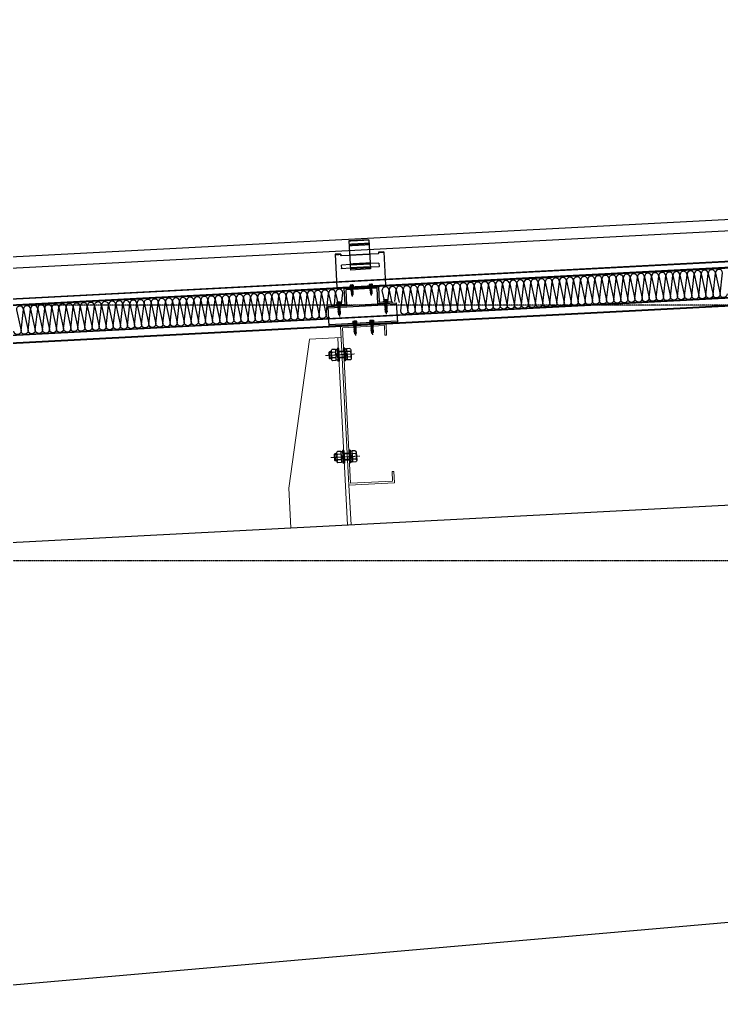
# Model space of a CAD drawing. Extents: x -599358 to 2865263, y -1062760 to 486533.
# Drawn here: x 1869241 to 1870475, y -661910 to -660158 of the extents above; entities that cross this region are included whole.
import ezdxf

# ---------------------------------------------------------------- set-up
doc = ezdxf.new("R2010")
doc.units = 0
for name, pattern in [('__DASH', [0.35, 0.25, -0.1]), ('CENTER', [2, 1.25, -0.25, 0.25, -0.25]), ('CENTER2', [28.575, 19.05, -3.175, 3.175, -3.175]), ('CONTINUOUS0', [0]), ('CONTINUOUS1', [0]), ('DASH', [0.35, 0.25, -0.1]), ('DOTE', [2.42, 2, -0.2, 0.02, -0.2])]:
    doc.linetypes.add(name, pattern=pattern)
for name, color, linetype in [('003_THICK', 7, 'CONTINUOUS1'), ('004_THIN', 6, 'CONTINUOUS0'), ('A-AXIS-DOTE', 14, 'DOTE'), ('A-AXIS-DP', 126, 'Continuous'), ('A-LIN-V', 9, 'Continuous'), ('BWM', 8, 'Continuous'), ('PJ', 151, 'Continuous'), ('SEAMLOK75 - SHEET', 6, 'Continuous'), ('ZX', 1, 'CENTER2')]:
    doc.layers.add(name, color=color, linetype=linetype)
for name, color, linetype, lineweight in [('C18', 4, 'CENTER', 13), ('S-dim', 81, 'Continuous', 0), ('粗', 7, 'Continuous', 50), ('紧固件', 4, 'Continuous', 13)]:
    doc.layers.add(name, color=color, linetype=linetype, lineweight=lineweight)

# ---------------------------------------------------------------- blocks, each defined once
blk = doc.blocks.new('w432424324')
at = {"layer": 'A-LIN-V', "color": 2}
for p, q in [((-768354.7, 584057.5), (-759779.7, 584507.5)), ((-768354.7, 583257.5), (-759779.7, 584007.5))]:
    blk.add_line(p, q, dxfattribs=at)
blk = doc.blocks.new('34t65')
at = {"color": 2, "ltscale": 50}
for p, q in [((1430037, 238183.4), (1430157, 238183.4)), ((1430037, 238148.4), (1430037, 238183.4)), ((1430157, 238183.4), (1430157, 238148.4)), ((1430037, 238180.9), (1430157, 238180.9)), ((1430157, 238150.9), (1430037, 238150.9)), ((1430157, 238148.4), (1430037, 238148.4))]:
    blk.add_line(p, q, dxfattribs=at)
blk = doc.blocks.new('*U1726')
at = {"layer": 'PJ'}
for p, q in [((-4.4, 0.5), (-4.4, 0)), ((4.4, 0), (-4.4, 0)), ((-4.1, 0.8), (-3.1, 1)), ((4.1, 0.8), (-4.1, 0.8)), ((-3.1, 3.9), (-3.1, 1)), ((3.1, 1), (-3.1, 1)), ((2.3, 4.2), (-2.3, 4.2)), ((-2, 0.8), (-1.5, 1)), ((-1.5, 3.9), (-1.5, 1)), ((-1.5, 0), (-1.5, -1.6)), ((1.5, 3.9), (1.5, 1)), ((2.2, 0.8), (1.5, 1)), ((1.5, 0), (1.5, -1.1)), ((3.1, 3.9), (3.1, 1)), ((4.1, 0.8), (3.1, 1)), ((4.4, 0.5), (4.4, 0)), ((-2.1, -1.9), (2.1, -1.4)), ((-2.1, -1.9), (-1.5, -1.6)), ((-2.1, -1.9), (-1.5, -2.2)), ((-2.1, -3.3), (2.1, -2.8)), ((-2.1, -3.3), (-1.5, -3)), ((-2.1, -3.3), (-1.5, -3.6)), ((-2.1, -4.7), (2.1, -4.2)), ((-2.1, -4.7), (-1.5, -4.4)), ((-2.1, -4.7), (-1.5, -5)), ((-2.1, -6.1), (2.1, -5.6)), ((-2.1, -6.1), (-1.5, -5.8)), ((-2.1, -6.1), (-1.5, -6.4)), ((-2.1, -7.5), (2.1, -7)), ((-2.1, -7.5), (-1.5, -7.2)), ((-2.1, -7.5), (-1.5, -7.8)), ((-2.1, -8.9), (2.1, -8.4)), ((-2.1, -8.9), (-1.5, -8.6)), ((-2.1, -8.9), (-1.5, -9.2)), ((-2.1, -10.3), (2.1, -9.8)), ((-2.1, -10.3), (-1.5, -10)), ((-2.1, -10.3), (-1.5, -10.6)), ((-2.1, -11.7), (2.1, -11.2)), ((-2.1, -11.7), (-1.5, -11.4)), ((-2.1, -11.7), (-1.5, -12)), ((-2.1, -13.1), (-1.5, -12.8)), ((-2.1, -13.1), (-1.1, -13)), ((-2.1, -13.1), (-1.5, -13.4)), ((-1.5, -1.6), (1.5, -1.1)), ((-1.5, -2.2), (1.5, -1.7)), ((-1.5, -2.2), (-1.5, -3)), ((-1.5, -3), (1.5, -2.5)), ((-1.5, -3.6), (1.5, -3.1)), ((-1.5, -3.6), (-1.5, -4.4)), ((-1.5, -4.4), (1.5, -3.9)), ((-1.5, -5), (1.5, -4.5)), ((-1.5, -5), (-1.5, -5.8)), ((-1.5, -5.8), (1.5, -5.3)), ((-1.5, -6.4), (1.5, -5.9)), ((-1.5, -6.4), (-1.5, -7.2)), ((-1.5, -7.2), (1.5, -6.7)), ((-1.5, -7.8), (1.5, -7.3)), ((-1.5, -7.8), (-1.5, -8.6)), ((-1.5, -8.6), (1.5, -8.1)), ((-1.5, -9.2), (1.5, -8.7)), ((-1.5, -9.2), (-1.5, -10)), ((-1.5, -10), (1.5, -9.5)), ((-1.5, -10.6), (1.5, -10.1)), ((-1.5, -10.6), (-1.5, -11.4)), ((-1.5, -11.4), (1.5, -10.9)), ((-1.5, -12), (1.5, -11.5)), ((-1.5, -12), (-1.5, -12.8)), ((-1.5, -12.8), (-1, -12.7)), ((-1.5, -13.4), (-1.5, -17.2)), ((-1.5, -13.4), (-1.3, -13.4)), ((0.6, -12.4), (1.5, -12.3)), ((0.7, -12.8), (2.1, -12.6)), ((0.7, -13), (1.5, -12.9)), ((0.7, -13.8), (1.5, -13.7)), ((0.7, -14.2), (2.1, -14)), ((0.7, -14.4), (1.5, -14.3)), ((1.5, -0.3), (1.5, -1.1)), ((2.1, -1.4), (1.5, -1.1)), ((2.1, -1.4), (1.5, -1.7)), ((1.5, -1.7), (1.5, -2.5)), ((2.1, -2.8), (1.5, -2.5)), ((2.1, -2.8), (1.5, -3.1)), ((1.5, -3.1), (1.5, -3.9)), ((2.1, -4.2), (1.5, -3.9)), ((2.1, -4.2), (1.5, -4.5)), ((1.5, -4.5), (1.5, -5.3)), ((2.1, -5.6), (1.5, -5.3)), ((2.1, -5.6), (1.5, -5.9)), ((1.5, -5.9), (1.5, -6.7)), ((2.1, -7), (1.5, -6.7)), ((2.1, -7), (1.5, -7.3)), ((1.5, -7.3), (1.5, -8.1)), ((2.1, -8.4), (1.5, -8.1)), ((2.1, -8.4), (1.5, -8.7)), ((1.5, -8.7), (1.5, -9.5)), ((2.1, -9.8), (1.5, -9.5)), ((2.1, -9.8), (1.5, -10.1)), ((1.5, -10.1), (1.5, -10.9)), ((2.1, -11.2), (1.5, -10.9)), ((2.1, -11.2), (1.5, -11.5)), ((1.5, -11.5), (1.5, -12.3)), ((2.1, -12.6), (1.5, -12.3)), ((2.1, -12.6), (1.5, -12.9)), ((1.5, -12.9), (1.5, -13.7)), ((2.1, -14), (1.5, -13.7)), ((2.1, -14), (1.5, -14.3)), ((1.5, -14.3), (1.5, -17.2)), ((0, -18.6), (-1.5, -17.2)), ((0, -18.6), (1.5, -17.2))]:
    blk.add_line(p, q, dxfattribs=at)
blk.add_lwpolyline([(0, -18.6), (0.7, -14.4), (0.7, -12.7, 0.417657), (0.4, -12.4, 0.097062), (-1, -12.7), (-1.5, -13.8)], format="xyb", dxfattribs=at)
for centre, radius, start, end in [((-4.1, 0.5), 0.3, 90, 180), ((-2.3, 3.3), 0.951, 35.4009, 144.5991), ((0, 1), 3.2, 61.0594, 118.9406), ((2.3, 3.3), 0.951, 35.4009, 144.5991), ((4.1, 0.5), 0.3, 0, 90)]:
    blk.add_arc(centre, radius, start, end, dxfattribs=at)
at = {"layer": 'ZX', "ltscale": 0.2}
blk.add_line((0, 4.9), (0, -21), dxfattribs=at)
blk = doc.blocks.new('A$C2F3B4A73')
at = {"layer": '粗', "lineweight": -2}
for p, q in [((25.2, 101.1), (60.4, 101.1)), ((25.2, 101.1), (25.2, 49.6)), ((60.4, 101.1), (60.4, 49.6)), ((0, 78.7), (9.6, 78.7)), ((0, 78.7), (0, 19.8)), ((9.6, 78.7), (9.6, 76.3)), ((10.4, 75.5), (25.2, 75.5)), ((60.4, 75.5), (75.2, 75.5)), ((76, 78.7), (85.6, 78.7)), ((76, 78.7), (76, 76.3)), ((85.6, 78.7), (85.6, 19.8)), ((9.6, 58.4), (9.6, 53.6)), ((10.4, 59.2), (25.2, 59.2)), ((10.4, 52.8), (25.2, 52.8)), ((25.2, 58.4), (60.4, 58.4)), ((25.2, 53.6), (60.4, 53.6)), ((60.4, 59.2), (75.2, 59.2)), ((60.4, 52.8), (75.2, 52.8)), ((76, 58.4), (76, 53.6)), ((25.2, 49.6), (60.4, 49.6)), ((0, 19.8), (85.6, 19.8)), ((0, 18.8), (0, 19.8)), ((0, 18.8), (85.6, 18.8)), ((14.4, 19.8), (14.4, 18.8)), ((71.2, 19.8), (71.2, 18.8)), ((85.6, 19.8), (85.6, 18.8))]:
    blk.add_line(p, q, dxfattribs=at)
at = {"layer": '粗', "linetype": 'DASH', "lineweight": -2}
for p, q in [((25.2, 100.6), (60.4, 100.6)), ((25.2, 94.7), (60.4, 94.7)), ((25.2, 92.3), (60.4, 92.3)), ((0, 77.7), (9.6, 77.7)), ((25.2, 75.5), (60.4, 75.5)), ((76, 77.7), (85.6, 77.7)), ((25.2, 60), (60.4, 60)), ((25.2, 59.2), (60.4, 59.2)), ((25.2, 52.8), (60.4, 52.8)), ((25.2, 52), (60.4, 52)), ((16, 19.8), (16, 18.8)), ((21.6, 19.8), (21.6, 18.8)), ((29.6, 19.8), (29.6, 18.8)), ((35.2, 19.8), (35.2, 18.8)), ((50.4, 19.8), (50.4, 18.8)), ((56, 19.8), (56, 18.8)), ((64, 19.8), (64, 18.8)), ((69.6, 19.8), (69.6, 18.8))]:
    blk.add_line(p, q, dxfattribs=at)
at = {"layer": '粗', "lineweight": -2}
for centre, start, end in [((10.4, 76.3), 180, 270), ((75.2, 76.3), 270, 0), ((10.4, 58.4), 90, 180), ((10.4, 53.6), 180, 270), ((75.2, 58.4), 0, 90), ((75.2, 53.6), 270, 0)]:
    blk.add_arc(centre, 0.8, start, end, dxfattribs=at)
at = {"layer": '紧固件', "color": 2, "yscale": 0.8, "zscale": 0.8}
for p, xscale in [((26.1, 19.8), 0.8), ((59.5, 19.8), -0.8)]:
    blk.add_blockref('*U1726', p, dxfattribs=dict(at, xscale=xscale))
blk = doc.blocks.new('A$C51791418')
blk.add_blockref('A$C2F3B4A73', (-42.8, -15.8))
blk = doc.blocks.new('*U1756')
at = {"layer": '003_THICK', "color": 2}
for points in [[(-11, 13.1, 0.611769), (-11, 6.5, 0.611769)], [(-11, 6.5, 0.305859), (-11, -6.5, 0.305859)], [(31.2, 6.5, 0.61177), (31.2, 13.1, 0.61177)], [(31.2, -6.5, 0.305858), (31.2, 6.5, 0.305858)], [(-11, -6.5, 0.611769), (-11, -13.1, 0.611769)], [(31.2, -13.1, 0.61177), (31.2, -6.5, 0.61177)]]:
    blk.add_lwpolyline(points, format="xyb", dxfattribs=at)
for points in [[(-13, 9.8), (-13, -9.8)], [(-11, 13.1), (-3, 13.1)], [(-11, 6.5), (-3, 6.5)], [(-3.6, 8), (-3.6, -8)], [(-3, 13.1), (-3, -13.1)], [(-3, 12.1), (1.1, 12.1)], [(-3, 0), (1.1, 4.1)], [(-3, -4.1), (1.1, 0)], [(1.1, 15), (4.1, 15)], [(1.1, 15), (1.1, -15)], [(4.1, 15), (4.1, -15)], [(4.1, 8), (16.1, 8)], [(16.1, 15), (16.1, -15)], [(16.1, 15), (19.1, 15)], [(19.1, 15), (19.1, -15)], [(19.1, 12.1), (23.2, 12.1)], [(19.1, 0), (23.2, 4.1)], [(23.2, 13.1), (23.2, -13.1)], [(23.2, 13.1), (31.2, 13.1)], [(23.2, 6.5), (31.2, 6.5)], [(33.2, 9.8), (33.2, -9.8)], [(33.2, 8), (37.5, 8)], [(37.5, 8), (37.5, -8)], [(37.5, 8), (39, 6.5)], [(39, 6.5), (39, -6.5)], [(-11, -6.5), (-3, -6.5)], [(-11, -13.1), (-3, -13.1)], [(-3, -12.1), (1.1, -12.1)], [(1.1, -15), (4.1, -15)], [(4.1, -8), (16.1, -8)], [(16.1, -15), (19.1, -15)], [(19.1, -4.1), (23.2, 0)], [(19.1, -12.1), (23.2, -12.1)], [(23.2, -6.5), (31.2, -6.5)], [(23.2, -13.1), (31.2, -13.1)], [(33.2, -8), (37.5, -8)], [(37.5, -8), (39, -6.5)]]:
    blk.add_lwpolyline(points, dxfattribs=at)
at = {"layer": '004_THIN', "color": 2}
for points in [[(-3.6, 6.5), (16.1, 6.5)], [(33.2, 6.5), (39, 6.5)], [(-3.6, -6.5), (16.1, -6.5)], [(33.2, -6.5), (39, -6.5)]]:
    blk.add_lwpolyline(points, dxfattribs=at)
at = {"layer": 'C18', "color": 1, "ltscale": 0.6}
blk.add_lwpolyline([(-21, 0), (47, 0)], dxfattribs=at)
blk = doc.blocks.new('*U1755')
at = {"layer": '003_THICK', "color": 2}
for points in [[(-11, 13.1, 0.611769), (-11, 6.5, 0.611769)], [(-11, 6.5, 0.305859), (-11, -6.5, 0.305859)], [(31.2, 6.5, 0.61177), (31.2, 13.1, 0.61177)], [(31.2, -6.5, 0.305858), (31.2, 6.5, 0.305858)], [(-11, -6.5, 0.611769), (-11, -13.1, 0.611769)], [(31.2, -13.1, 0.61177), (31.2, -6.5, 0.61177)]]:
    blk.add_lwpolyline(points, format="xyb", dxfattribs=at)
for points in [[(-13, 9.8), (-13, -9.8)], [(-11, 13.1), (-3, 13.1)], [(-11, 6.5), (-3, 6.5)], [(-3.6, 8), (-3.6, -8)], [(-3, 13.1), (-3, -13.1)], [(-3, 12.1), (1.1, 12.1)], [(-3, 0), (1.1, 4.1)], [(-3, -4.1), (1.1, 0)], [(1.1, 15), (4.1, 15)], [(1.1, 15), (1.1, -15)], [(4.1, 15), (4.1, -15)], [(4.1, 8), (16.1, 8)], [(16.1, 15), (16.1, -15)], [(16.1, 15), (19.1, 15)], [(19.1, 15), (19.1, -15)], [(19.1, 12.1), (23.2, 12.1)], [(19.1, 0), (23.2, 4.1)], [(23.2, 13.1), (23.2, -13.1)], [(23.2, 13.1), (31.2, 13.1)], [(23.2, 6.5), (31.2, 6.5)], [(33.2, 9.8), (33.2, -9.8)], [(33.2, 8), (37.5, 8)], [(37.5, 8), (37.5, -8)], [(37.5, 8), (39, 6.5)], [(39, 6.5), (39, -6.5)], [(-11, -6.5), (-3, -6.5)], [(-11, -13.1), (-3, -13.1)], [(-3, -12.1), (1.1, -12.1)], [(1.1, -15), (4.1, -15)], [(4.1, -8), (16.1, -8)], [(16.1, -15), (19.1, -15)], [(19.1, -4.1), (23.2, 0)], [(19.1, -12.1), (23.2, -12.1)], [(23.2, -6.5), (31.2, -6.5)], [(23.2, -13.1), (31.2, -13.1)], [(33.2, -8), (37.5, -8)], [(37.5, -8), (39, -6.5)]]:
    blk.add_lwpolyline(points, dxfattribs=at)
at = {"layer": '004_THIN', "color": 2}
for points in [[(-3.6, 6.5), (16.1, 6.5)], [(33.2, 6.5), (39, 6.5)], [(-3.6, -6.5), (16.1, -6.5)], [(33.2, -6.5), (39, -6.5)]]:
    blk.add_lwpolyline(points, dxfattribs=at)
at = {"layer": 'C18', "color": 1, "ltscale": 0.6}
blk.add_lwpolyline([(-21, 0), (47, 0)], dxfattribs=at)
blk = doc.blocks.new('1112')
at = {"color": 2}
blk.add_lwpolyline([(1432456, 238570.9), (1432478.5, 238570.9), (1432478.5, 238598.4), (1432538.5, 238598.4), (1432538.5, 238570.9), (1432561, 238570.9), (1432561, 238568.4), (1432536, 238568.4), (1432536, 238595.9), (1432481, 238595.9), (1432481, 238568.4), (1432456, 238568.4)], close=True, dxfattribs=at)
at = {"layer": 'S-dim', "ltscale": 10}
for p, q in [((1432412.5, 238511.6), (1432362.5, 238252.3)), ((1432412.5, 238512.7), (1432468.5, 238512.7)), ((1432462.5, 238511.6), (1432462.5, 238182.3)), ((1432362.5, 238252.3), (1432362.5, 238182.3)), ((1432468.5, 238252.3), (1432468.5, 238182.3)), ((1432362.5, 238182.3), (1432468.5, 238182.3))]:
    blk.add_line(p, q, dxfattribs=at)
at = {"layer": 'S-dim', "color": 6, "ltscale": 10}
blk.add_lwpolyline([(1432548.5, 238512.3), (1432548.5, 238532.3), (1432468.5, 238532.3), (1432468.5, 238252.3), (1432548.5, 238252.3), (1432548.5, 238272.3), (1432545.5, 238272.3), (1432545.5, 238255.3), (1432471.5, 238255.3), (1432471.5, 238529.3), (1432545.5, 238529.3), (1432545.5, 238512.3)], close=True, dxfattribs=at)
blk.add_blockref('34t65', (2411.5, 385))
at = {"xscale": -0.7500000000000001, "yscale": 0.7500000000000001, "zscale": 0.7500000000000001, "rotation": 359.9999999722328}
for name, p in [('*U1756', (1432474.6, 238482.3)), ('*U1755', (1432474.6, 238302.3))]:
    blk.add_blockref(name, p, dxfattribs=at)
at = {"layer": 'SEAMLOK75 - SHEET', "xscale": -1}
blk.add_blockref('A$C51791418', (1432508.5, 238596.4), dxfattribs=at)
at = {"layer": '紧固件', "xscale": -1.023999999801318, "yscale": 1.023999999801318, "zscale": 1.023999999801318}
for p in [(1432467.3, 238570.9), (1432549.8, 238570.9, 0), (1432493.5, 238535.9), (1432523.5, 238535.9)]:
    blk.add_blockref('*U1726', p, dxfattribs=at)
blk = doc.blocks.new('54Y656')
at = {"color": 1, "ltscale": 50}
for p, q in [((1904812.7, 473027.7), (1896283.3, 472580.1)), ((1904812.7, 473026.2), (1896283.3, 472578.6))]:
    blk.add_line(p, q, dxfattribs=at)
at = {"color": 4, "ltscale": 50}
for p, q in [((1896345.7, 472530.7), (1904812.8, 472975.1, 0)), ((1896345.7, 472529.9), (1904812.8, 472974.3, 0)), ((1896345.7, 472516.5), (1904812.9, 472960.8, 0)), ((1896345.7, 472515.7), (1904812.9, 472960, 0))]:
    blk.add_line(p, q, dxfattribs=at)
at = {"color": 2, "ltscale": 50}
blk.add_line((1896345.7, 472516.8), (1904812.9, 472961.1, 0), dxfattribs=at)
at = {"layer": 'BWM', "elevation": 0}
for points in [[(1898103.2, 472629.2, -1), (1898090.7, 472628.6), (1898095, 472666.3, 1), (1898082.5, 472665.7), (1898090.7, 472628.6, -1), (1898078.3, 472627.9), (1898082.5, 472665.7, 1), (1898070, 472665), (1898078.3, 472627.9, -1), (1898065.8, 472627.2), (1898070, 472665, 1), (1898057.6, 472664.4), (1898065.8, 472627.2, -1), (1898053.3, 472626.6), (1898057.6, 472664.4, 1), (1898045.1, 472663.7), (1898053.3, 472626.6, -1), (1898040.8, 472625.9), (1898045.1, 472663.7, 1), (1898032.6, 472663), (1898040.8, 472625.9, -1), (1898028.3, 472625.3), (1898032.6, 472663, 1), (1898020.1, 472662.4), (1898028.3, 472625.3, -1), (1898015.8, 472624.6), (1898020.1, 472662.4, 1), (1898007.6, 472661.7), (1898015.8, 472624.6, -1), (1898003.4, 472624), (1898007.6, 472661.7, 1), (1897995.2, 472661.1), (1898003.4, 472624, -1), (1897990.9, 472623.3), (1897995.2, 472661.1, 1), (1897982.7, 472660.4), (1897990.9, 472623.3, -1), (1897978.4, 472622.7), (1897982.7, 472660.4, 1), (1897970.2, 472659.8), (1897978.4, 472622.7, -1), (1897965.9, 472622), (1897970.2, 472659.8, 1), (1897957.7, 472659.1), (1897965.9, 472622, -1), (1897953.4, 472621.4), (1897957.7, 472659.1, 1), (1897945.2, 472658.5), (1897953.4, 472621.4, -1), (1897940.9, 472620.7), (1897945.2, 472658.5, 1), (1897932.7, 472657.8), (1897940.9, 472620.7, -1), (1897928.5, 472620), (1897932.7, 472657.8, 1), (1897920.3, 472657.1), (1897928.5, 472620, -1), (1897916, 472619.4), (1897920.3, 472657.1, 1), (1897907.8, 472656.5), (1897916, 472619.4, -1), (1897903.5, 472618.7), (1897907.8, 472656.5, 1), (1897895.3, 472655.8), (1897903.5, 472618.7, -1), (1897891, 472618.1), (1897895.3, 472655.8, 1), (1897882.8, 472655.2), (1897891, 472618.1, -1), (1897878.5, 472617.4), (1897882.8, 472655.2, 1), (1897870.3, 472654.5), (1897878.5, 472617.4, -1), (1897866, 472616.8), (1897870.3, 472654.5, 1), (1897857.8, 472653.9), (1897866, 472616.8, -1), (1897853.6, 472616.1), (1897857.8, 472653.9, 1), (1897845.4, 472653.2), (1897853.6, 472616.1, -1), (1897841.1, 472615.5), (1897845.4, 472653.2, 1), (1897832.9, 472652.6), (1897841.1, 472615.5, -1), (1897828.6, 472614.8), (1897832.9, 472652.6, 1), (1897820.4, 472651.9), (1897828.6, 472614.8, -1), (1897816.1, 472614.1), (1897820.4, 472651.9, 1), (1897807.9, 472651.2), (1897816.1, 472614.1, -1), (1897803.6, 472613.5), (1897807.9, 472651.2, 1), (1897795.4, 472650.6), (1897803.6, 472613.5, -1), (1897791.2, 472612.8), (1897795.4, 472650.6, 1), (1897782.9, 472649.9), (1897791.2, 472612.8, -1), (1897778.7, 472612.2), (1897782.9, 472649.9, 1), (1897770.5, 472649.3), (1897778.7, 472612.2, -1), (1897766.2, 472611.5), (1897770.5, 472649.3, 1), (1897758, 472648.6), (1897766.2, 472611.5, -1), (1897753.7, 472610.9), (1897758, 472648.6, 1), (1897745.5, 472648), (1897753.7, 472610.9, -1), (1897741.2, 472610.2), (1897745.5, 472648, 1), (1897733, 472647.3), (1897741.2, 472610.2, -1), (1897728.7, 472609.6), (1897733, 472647.3, 1), (1897720.5, 472646.7), (1897728.7, 472609.6, -1), (1897716.3, 472608.9), (1897720.5, 472646.7, 1), (1897708, 472646), (1897716.3, 472608.9, -1), (1897703.8, 472608.2), (1897708, 472646, 1), (1897695.6, 472645.4), (1897703.8, 472608.2, -1), (1897691.3, 472607.6), (1897695.6, 472645.4, 1), (1897683.1, 472644.7), (1897691.3, 472607.6, -1), (1897678.8, 472606.9), (1897683.1, 472644.7, 1), (1897670.6, 472644), (1897678.8, 472606.9, -1), (1897666.3, 472606.3), (1897670.6, 472644, 1), (1897658.1, 472643.4), (1897666.3, 472606.3, -1), (1897653.8, 472605.6), (1897658.1, 472643.4, 1), (1897645.6, 472642.7), (1897653.8, 472605.6, -1), (1897641.4, 472605), (1897645.6, 472642.7, 1), (1897633.2, 472642.1), (1897641.4, 472605, -1), (1897628.9, 472604.3), (1897633.2, 472642.1, 1), (1897620.7, 472641.4), (1897628.9, 472604.3, -1), (1897616.4, 472603.7), (1897620.7, 472641.4, 1), (1897608.2, 472640.8), (1897616.4, 472603.7, -1), (1897603.9, 472603), (1897608.2, 472640.8, 1), (1897595.7, 472640.1), (1897603.9, 472603, -1), (1897591.4, 472602.4), (1897595.7, 472640.1, 1), (1897583.2, 472639.5), (1897591.4, 472602.4, -1), (1897578.9, 472601.7), (1897583.2, 472639.5, 1), (1897570.7, 472638.8), (1897578.9, 472601.7, -1), (1897566.5, 472601), (1897570.7, 472638.8, 1), (1897558.3, 472638.1), (1897566.5, 472601, -1), (1897554, 472600.4), (1897558.3, 472638.1, 1), (1897545.8, 472637.5), (1897554, 472600.4, -1), (1897541.5, 472599.7), (1897545.8, 472637.5, 1), (1897533.3, 472636.8), (1897541.5, 472599.7, -1), (1897529, 472599.1), (1897533.3, 472636.8, 1), (1897520.8, 472636.2), (1897525.8, 472613.8)], [(1897404.2, 472586.3, -0.414214), (1897397.6, 472592.2), (1897401.9, 472629.9, 1), (1897389.4, 472629.3), (1897397.6, 472592.2, -1), (1897385.1, 472591.5), (1897389.4, 472629.3, 1), (1897376.9, 472628.6), (1897385.1, 472591.5, -1), (1897372.6, 472590.9), (1897376.9, 472628.6, 1), (1897364.4, 472628), (1897372.6, 472590.9, -1), (1897360.1, 472590.2), (1897364.4, 472628, 1), (1897351.9, 472627.3), (1897360.1, 472590.2, -1), (1897347.7, 472589.6), (1897351.9, 472627.3, 1), (1897339.4, 472626.7), (1897347.7, 472589.6, -1), (1897335.2, 472588.9), (1897339.4, 472626.7, 1), (1897327, 472626), (1897335.2, 472588.9, -1), (1897322.7, 472588.3), (1897327, 472626, 1), (1897314.5, 472625.4), (1897322.7, 472588.3, -1), (1897310.2, 472587.6), (1897314.5, 472625.4, 1), (1897302, 472624.7), (1897310.2, 472587.6, -1), (1897297.7, 472586.9), (1897302, 472624.7, 1), (1897289.5, 472624), (1897297.7, 472586.9, -1), (1897285.2, 472586.3), (1897289.5, 472624, 1), (1897277, 472623.4), (1897285.2, 472586.3, -1), (1897272.8, 472585.6), (1897277, 472623.4, 1), (1897264.6, 472622.7), (1897272.8, 472585.6, -1), (1897260.3, 472585), (1897264.6, 472622.7, 1), (1897252.1, 472622.1), (1897260.3, 472585, -1), (1897247.8, 472584.3), (1897252.1, 472622.1, 1), (1897239.6, 472621.4), (1897247.8, 472584.3, -1), (1897235.3, 472583.7), (1897239.6, 472621.4, 1), (1897227.1, 472620.8), (1897235.3, 472583.7, -1), (1897222.8, 472583), (1897227.1, 472620.8, 1), (1897214.6, 472620.1), (1897222.8, 472583, -1), (1897210.3, 472582.4), (1897214.6, 472620.1, 1), (1897202.1, 472619.5), (1897210.3, 472582.4, -1), (1897197.9, 472581.7), (1897202.1, 472619.5, 1), (1897189.7, 472618.8), (1897197.9, 472581.7, -1), (1897185.4, 472581), (1897189.7, 472618.8, 1), (1897177.2, 472618.1), (1897185.4, 472581, -1), (1897172.9, 472580.4), (1897177.2, 472618.1, 1), (1897164.7, 472617.5), (1897172.9, 472580.4, -1), (1897160.4, 472579.7), (1897164.7, 472617.5, 1), (1897152.2, 472616.8), (1897160.4, 472579.7, -1), (1897147.9, 472579.1), (1897152.2, 472616.8, 1), (1897139.7, 472616.2), (1897147.9, 472579.1, -1), (1897135.4, 472578.4), (1897139.7, 472616.2, 1), (1897127.2, 472615.5), (1897135.4, 472578.4, -1), (1897123, 472577.8), (1897127.2, 472615.5, 1), (1897114.8, 472614.9), (1897123, 472577.8, -1), (1897110.5, 472577.1), (1897114.8, 472614.9, 1), (1897102.3, 472614.2), (1897110.5, 472577.1, -1), (1897098, 472576.5), (1897102.3, 472614.2, 1), (1897089.8, 472613.6), (1897098, 472576.5, -1), (1897085.5, 472575.8), (1897089.8, 472613.6, 1), (1897077.3, 472612.9), (1897085.5, 472575.8, -1), (1897073, 472575.2), (1897077.3, 472612.9, 1), (1897064.8, 472612.3), (1897073, 472575.2, -1), (1897060.6, 472574.5), (1897064.8, 472612.3, 1), (1897052.3, 472611.6), (1897060.6, 472574.5, -1), (1897048.1, 472573.8), (1897052.3, 472611.6, 1), (1897039.9, 472610.9), (1897048.1, 472573.8, -1), (1897035.6, 472573.2), (1897039.9, 472610.9, 1), (1897027.4, 472610.3), (1897035.6, 472573.2, -1), (1897023.1, 472572.5), (1897027.4, 472610.3, 1), (1897014.9, 472609.6), (1897023.1, 472572.5, -1), (1897010.6, 472571.9), (1897014.9, 472609.6, 1), (1897002.4, 472609), (1897010.6, 472571.9, -1), (1896998.1, 472571.2), (1897002.4, 472609, 1), (1896989.9, 472608.3), (1896998.1, 472571.2, -1), (1896985.7, 472570.6), (1896989.9, 472608.3, 1), (1896977.4, 472607.7), (1896985.7, 472570.6, -1), (1896973.2, 472569.9), (1896977.4, 472607.7, 1), (1896965, 472607), (1896973.2, 472569.9, -1), (1896960.7, 472569.3), (1896965, 472607, 1), (1896952.5, 472606.4), (1896960.7, 472569.3, -1), (1896948.2, 472568.6), (1896952.5, 472606.4, 1), (1896940, 472605.7), (1896948.2, 472568.6, -1), (1896935.7, 472567.9), (1896940, 472605.7, 1), (1896927.5, 472605), (1896935.7, 472567.9, -1), (1896923.2, 472567.3), (1896927.5, 472605, 1), (1896915, 472604.4), (1896923.2, 472567.3, -1), (1896910.8, 472566.6), (1896915, 472604.4, 1), (1896902.6, 472603.7), (1896910.8, 472566.6, -1), (1896898.3, 472566), (1896902.6, 472603.7, 1), (1896890.1, 472603.1), (1896898.3, 472566, -1), (1896885.8, 472565.3), (1896890.1, 472603.1, 1), (1896877.6, 472602.4), (1896885.8, 472565.3, -1), (1896873.3, 472564.7), (1896877.6, 472602.4, 1), (1896865.1, 472601.8), (1896873.3, 472564.7, -1), (1896860.8, 472564), (1896865.1, 472601.8, 1), (1896852.6, 472601.1), (1896860.8, 472564, -1), (1896848.3, 472563.4)], [(1897412.1, 472610.3), (1897414.3, 472630.6, 1), (1897401.9, 472629.9), (1897406.8, 472607.5)], [(1897424.5, 472611), (1897426.8, 472631.3, 1), (1897414.3, 472630.6), (1897418.8, 472610.7)], [(1897506, 472615.2), (1897508.3, 472635.5, 1), (1897495.8, 472634.9), (1897500.2, 472614.9)], [(1897518.5, 472615.9), (1897520.8, 472636.2, 1), (1897508.3, 472635.5), (1897512.7, 472615.6)]]:
    blk.add_lwpolyline(points, format="xyb", dxfattribs=at)
at = {"layer": 'SEAMLOK75 - SHEET'}
for p, q in [((1896145.7, 472657.7, 0), (1904794, 473111.5, 0)), ((1896146.8, 472637.7, 0), (1904788.4, 473091.2, 0)), ((1904795.3, 473037.5, 0), (1896149.6, 472583.8, 0)), ((1904798, 473036.6, 0), (1896149.6, 472582.8, 0))]:
    blk.add_line(p, q, dxfattribs=at)
at = {"rotation": 3.004019978695776}
blk.add_blockref('1112', (479423.5, 159297.7, 0), dxfattribs=at)

msp = doc.modelspace()

# ---------------------------------------------------------------- linework, layer by layer
at = {"layer": 'A-AXIS-DOTE', "linetype": '__DASH', "ltscale": 2}
for p, q in [((1930835.3, -660659.9), (1839476.3, -660659.9)), ((1930835.3, -661109.9), (1839476.3, -661109.9))]:
    msp.add_line(p, q, dxfattribs=at)

# ---------------------------------------------------------------- block references
at = {"layer": 'A-AXIS-DP'}
msp.add_blockref('54Y656', (-27617.5, -1133269.4), dxfattribs=at)
at = {"layer": 'A-LIN-V'}
msp.add_blockref('w432424324', (2636974.9, -1245167.3), dxfattribs=at)

doc.saveas('drawing.dxf')
